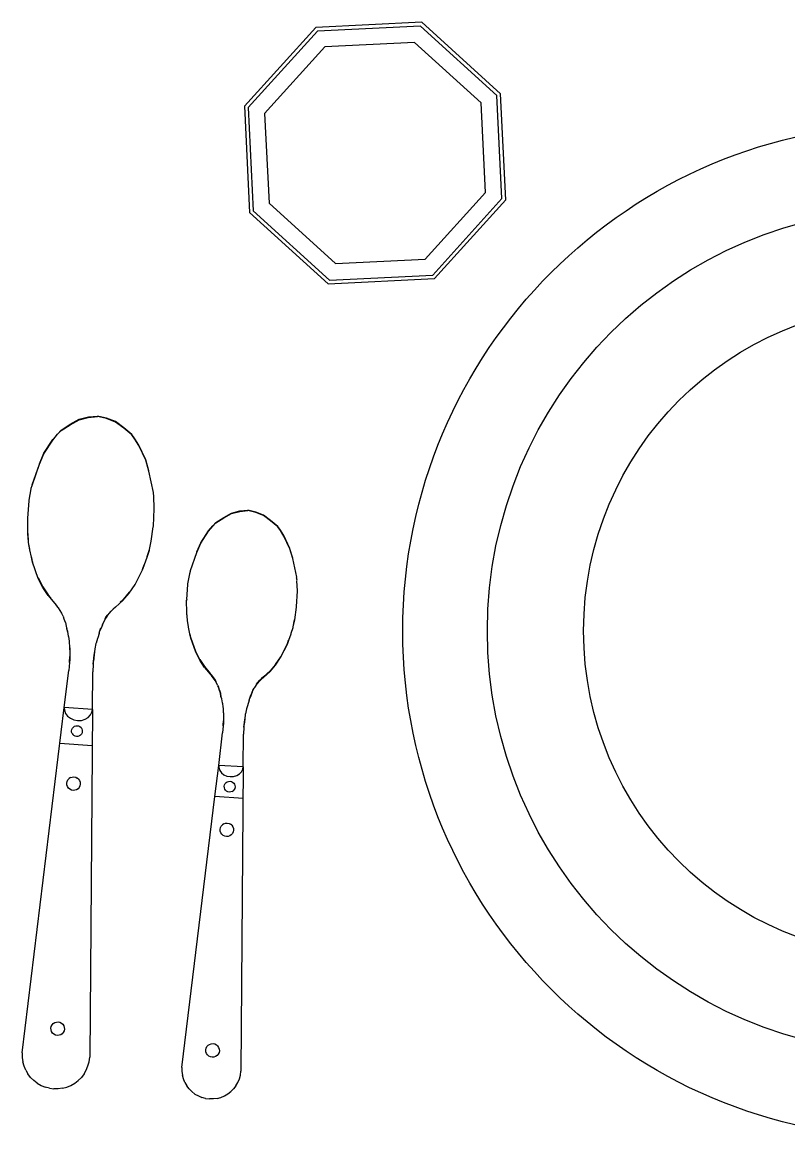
# Model space of a CAD drawing. Header units: metres. Extents: x 244.4 to 340.3, y -4.1 to 64.3.
# Drawn here: x 262.8581 to 263.0747, y 59.9114 to 60.2264 of the extents above; entities that cross this region are included whole.
import ezdxf

# ---------------------------------------------------------------- set-up
doc = ezdxf.new("R2010")
doc.units = ezdxf.units.M
doc.layers.add('Edges', color=7, linetype='Continuous')

msp = doc.modelspace()

# ---------------------------------------------------------------- linework, layer by layer
at = {"layer": 'Edges'}
for p, q in [((262.971, 60.22637), (262.94102, 60.2249)), ((262.971, 60.22637), (262.99323, 60.20621)), ((262.94102, 60.2249), (262.92086, 60.20267)), ((262.94149, 60.2239), (262.92191, 60.20229)), ((262.97062, 60.22532), (262.94149, 60.2239)), ((262.97062, 60.22532), (262.99222, 60.20573)), ((262.96895, 60.22066), (262.94361, 60.21942)), ((262.96895, 60.22066), (262.98774, 60.20362)), ((262.94361, 60.21942), (262.92657, 60.20062)), ((262.99365, 60.17661), (262.99222, 60.20573)), ((262.9947, 60.17623), (262.99323, 60.20621)), ((262.92086, 60.20267), (262.92232, 60.17269)), ((262.92191, 60.20229), (262.92333, 60.17317)), ((262.98898, 60.17828), (262.98774, 60.20362)), ((262.92657, 60.20062), (262.92781, 60.17529)), ((262.97194, 60.15948), (262.98898, 60.17828)), ((262.97406, 60.15501), (262.99365, 60.17661)), ((262.97454, 60.154), (262.9947, 60.17623)), ((262.92232, 60.17269), (262.94456, 60.15253)), ((262.92333, 60.17317), (262.94493, 60.15358)), ((262.92781, 60.17529), (262.9466, 60.15824)), ((262.9466, 60.15824), (262.97194, 60.15948)), ((262.94456, 60.15253), (262.97454, 60.154)), ((262.94493, 60.15358), (262.97406, 60.15501)), ((262.86909, 60.11125), (262.87162, 60.11287)), ((262.87161, 60.11274), (262.87412, 60.11415)), ((262.87162, 60.11287), (262.87413, 60.11428)), ((262.87412, 60.11415), (262.87675, 60.11483)), ((262.87413, 60.11428), (262.87676, 60.11495)), ((262.87675, 60.11483), (262.87936, 60.11506)), ((262.87676, 60.11495), (262.87937, 60.11518)), ((262.88191, 60.1145), (262.87936, 60.11506)), ((262.88192, 60.11462), (262.87937, 60.11518)), ((262.88443, 60.1135), (262.88191, 60.1145)), ((262.88444, 60.11362), (262.88192, 60.11462)), ((262.88674, 60.11178), (262.88443, 60.1135)), ((262.88675, 60.11191), (262.88444, 60.11362)), ((262.86671, 60.1084), (262.86808, 60.11004)), ((262.86672, 60.10854), (262.86809, 60.11018)), ((262.86808, 60.11004), (262.86909, 60.11111)), ((262.86809, 60.11018), (262.86909, 60.11125)), ((262.86909, 60.11111), (262.87161, 60.11274)), ((262.88903, 60.10985), (262.88674, 60.11178)), ((262.88904, 60.10999), (262.88675, 60.11191)), ((262.88988, 60.10866), (262.88903, 60.10985)), ((262.88989, 60.1088), (262.88904, 60.10999)), ((262.86421, 60.10454), (262.86671, 60.1084)), ((262.86422, 60.10468), (262.86672, 60.10854)), ((262.89103, 60.10686), (262.88988, 60.10866)), ((262.89103, 60.107), (262.88989, 60.1088)), ((262.893, 60.10286), (262.89103, 60.107)), ((262.89299, 60.10271), (262.89103, 60.10686)), ((262.86292, 60.10156), (262.86421, 60.10454)), ((262.86293, 60.10171), (262.86422, 60.10468)), ((262.86085, 60.09557), (262.86292, 60.10156)), ((262.86086, 60.09574), (262.86292, 60.10156)), ((262.86292, 60.10156), (262.86293, 60.10171)), ((262.89388, 60.0996), (262.89299, 60.10271)), ((262.89389, 60.09975), (262.893, 60.10286)), ((262.89388, 60.0996), (262.89389, 60.09975)), ((262.89516, 60.09356), (262.89388, 60.0996)), ((262.86005, 60.09144), (262.86062, 60.09463)), ((262.86062, 60.09463), (262.86063, 60.0948)), ((262.86063, 60.0948), (262.86085, 60.09557)), ((262.86085, 60.09557), (262.86086, 60.09574)), ((262.85964, 60.08635), (262.86003, 60.09127)), ((262.86003, 60.09127), (262.86005, 60.09144)), ((262.89515, 60.0934), (262.89516, 60.09356)), ((262.89527, 60.09261), (262.89515, 60.0934)), ((262.89526, 60.09244), (262.89527, 60.09261)), ((262.8954, 60.0892), (262.89526, 60.09244)), ((262.89513, 60.0841), (262.89539, 60.08903)), ((262.89539, 60.08903), (262.8954, 60.0892)), ((262.91502, 60.08646), (262.91722, 60.08769)), ((262.91503, 60.08657), (262.91723, 60.0878)), ((262.91722, 60.08769), (262.91952, 60.08828)), ((262.91723, 60.0878), (262.91953, 60.08839)), ((262.91952, 60.08828), (262.9218, 60.08848)), ((262.91953, 60.08839), (262.92181, 60.08859)), ((262.92404, 60.08799), (262.9218, 60.08848)), ((262.92404, 60.0881), (262.92181, 60.08859)), ((262.92625, 60.08723), (262.92404, 60.0881)), ((262.92624, 60.08712), (262.92404, 60.08799)), ((262.85963, 60.08617), (262.85964, 60.0862)), ((262.85969, 60.08204), (262.85963, 60.08617)), ((262.85964, 60.0862), (262.85964, 60.08635)), ((262.91194, 60.08421), (262.91282, 60.08515)), ((262.91194, 60.08409), (262.91281, 60.08503)), ((262.91281, 60.08503), (262.91502, 60.08646)), ((262.91282, 60.08515), (262.91503, 60.08657)), ((262.92826, 60.08562), (262.92624, 60.08712)), ((262.92827, 60.08573), (262.92625, 60.08723)), ((262.93026, 60.08393), (262.92826, 60.08562)), ((262.93027, 60.08405), (262.92827, 60.08573)), ((262.85988, 60.07971), (262.85969, 60.08204)), ((262.85988, 60.07971), (262.85972, 60.08202)), ((262.89452, 60.07984), (262.89512, 60.08392)), ((262.89512, 60.08392), (262.89513, 60.0841)), ((262.90855, 60.07928), (262.91073, 60.08265)), ((262.90856, 60.07941), (262.91074, 60.08278)), ((262.91073, 60.08265), (262.91194, 60.08409)), ((262.91074, 60.08278), (262.91194, 60.08421)), ((262.93101, 60.08289), (262.93026, 60.08393)), ((262.93102, 60.08301), (262.93027, 60.08405)), ((262.93201, 60.08131), (262.93101, 60.08289)), ((262.93202, 60.08143), (262.93102, 60.08301)), ((262.93373, 60.07768), (262.93201, 60.08131)), ((262.93374, 60.07781), (262.93202, 60.08143)), ((262.85987, 60.07951), (262.85988, 60.07971)), ((262.8602, 60.07744), (262.85987, 60.07951)), ((262.86021, 60.07764), (262.85987, 60.07951)), ((262.89402, 60.07755), (262.89452, 60.07984)), ((262.89402, 60.07755), (262.89449, 60.07982)), ((262.90742, 60.07667), (262.90855, 60.07928)), ((262.90743, 60.07681), (262.90856, 60.07941)), ((262.86068, 60.07531), (262.8602, 60.07744)), ((262.86024, 60.0775), (262.86021, 60.07764)), ((262.861, 60.0739), (262.86068, 60.07531)), ((262.86101, 60.07411), (262.86076, 60.07523)), ((262.89265, 60.07328), (262.89341, 60.07534)), ((262.89337, 60.07541), (262.89342, 60.07554)), ((262.89341, 60.07534), (262.89401, 60.07735)), ((262.89342, 60.07554), (262.89402, 60.07755)), ((262.89401, 60.07735), (262.89402, 60.07755)), ((262.90561, 60.07158), (262.90742, 60.07667)), ((262.90742, 60.07667), (262.90743, 60.07681)), ((262.93373, 60.07768), (262.93374, 60.07781)), ((262.93451, 60.07496), (262.93373, 60.07768)), ((262.93452, 60.07509), (262.93373, 60.07768)), ((262.93451, 60.07496), (262.93452, 60.07509)), ((262.86258, 60.06937), (262.861, 60.0739)), ((262.86111, 60.07383), (262.86101, 60.07411)), ((262.88999, 60.06764), (262.89215, 60.07193)), ((262.89203, 60.07187), (262.89216, 60.07214)), ((262.89215, 60.07193), (262.89265, 60.07328)), ((262.89216, 60.07214), (262.89256, 60.07321)), ((262.93563, 60.06968), (262.93451, 60.07496)), ((262.86391, 60.06676), (262.86258, 60.06937)), ((262.86393, 60.06699), (262.86263, 60.06951)), ((262.9049, 60.06782), (262.9054, 60.07061)), ((262.9054, 60.07061), (262.90541, 60.07076)), ((262.90541, 60.07076), (262.9056, 60.07143)), ((262.9056, 60.07143), (262.90561, 60.07158)), ((262.93562, 60.06953), (262.93563, 60.06968)), ((262.93572, 60.06884), (262.93562, 60.06953)), ((262.93571, 60.06869), (262.93572, 60.06884)), ((262.93584, 60.06586), (262.93571, 60.06869)), ((262.8654, 60.06449), (262.86391, 60.06676)), ((262.86393, 60.06699), (262.86542, 60.06472)), ((262.88832, 60.06522), (262.88999, 60.06764)), ((262.90455, 60.06337), (262.90489, 60.06767)), ((262.90489, 60.06767), (262.9049, 60.06782)), ((262.93561, 60.0614), (262.93583, 60.06571)), ((262.93583, 60.06571), (262.93584, 60.06586)), ((262.8654, 60.06449), (262.86723, 60.06232)), ((262.86542, 60.06472), (262.86613, 60.06387)), ((262.88654, 60.06315), (262.88445, 60.06123)), ((262.88656, 60.06338), (262.88575, 60.06264)), ((262.88654, 60.06315), (262.88832, 60.06522)), ((262.88833, 60.06544), (262.88656, 60.06338)), ((262.88833, 60.06544), (262.88836, 60.06548)), ((262.90454, 60.0632), (262.90455, 60.06323)), ((262.90459, 60.05959), (262.90454, 60.0632)), ((262.90455, 60.06337), (262.90455, 60.06323)), ((262.86723, 60.06232), (262.86779, 60.06169)), ((262.86832, 60.06101), (262.86779, 60.06169)), ((262.8688, 60.06028), (262.86832, 60.06101)), ((262.86924, 60.05952), (262.8688, 60.06028)), ((262.86928, 60.05944), (262.86924, 60.05952)), ((262.86963, 60.05872), (262.86928, 60.05944)), ((262.88209, 60.05871), (262.88262, 60.05941)), ((262.88262, 60.05941), (262.8832, 60.06006)), ((262.8832, 60.06006), (262.8838, 60.06067)), ((262.88445, 60.06123), (262.8838, 60.06067)), ((262.90476, 60.05756), (262.90459, 60.05959)), ((262.90476, 60.05756), (262.90461, 60.05958)), ((262.93507, 60.05766), (262.93559, 60.06124)), ((262.93559, 60.06127), (262.93561, 60.0614)), ((262.93559, 60.06124), (262.93559, 60.06127)), ((262.86963, 60.05872), (262.86971, 60.05852)), ((262.86997, 60.05782), (262.86971, 60.05852)), ((262.87026, 60.05688), (262.86997, 60.05782)), ((262.87026, 60.05688), (262.87051, 60.05591)), ((262.88072, 60.05622), (262.88035, 60.05529)), ((262.88072, 60.05622), (262.88114, 60.05712)), ((262.88114, 60.05712), (262.88149, 60.05778)), ((262.88139, 60.0578), (262.8815, 60.05801)), ((262.88159, 60.05796), (262.88149, 60.05778)), ((262.88161, 60.05819), (262.8815, 60.05801)), ((262.88159, 60.05796), (262.88203, 60.05863)), ((262.88161, 60.05819), (262.88205, 60.05886)), ((262.88203, 60.05863), (262.88209, 60.05871)), ((262.88205, 60.05886), (262.8821, 60.05894)), ((262.8821, 60.05894), (262.88218, 60.05904)), ((262.90475, 60.05738), (262.90476, 60.05756)), ((262.90505, 60.05575), (262.90475, 60.05738)), ((262.93463, 60.05566), (262.93507, 60.05766)), ((262.93463, 60.05566), (262.93504, 60.05765)), ((262.87051, 60.05591), (262.87072, 60.05513)), ((262.87072, 60.05513), (262.87054, 60.05601)), ((262.87084, 60.05453), (262.87072, 60.05513)), ((262.87084, 60.05453), (262.87083, 60.05449)), ((262.87088, 60.05434), (262.87083, 60.05449)), ((262.87088, 60.05434), (262.8711, 60.05308)), ((262.8711, 60.05308), (262.87115, 60.05295)), ((262.87115, 60.05295), (262.87133, 60.05159)), ((262.87978, 60.05377), (262.8794, 60.05254)), ((262.87985, 60.05392), (262.87978, 60.05377)), ((262.87985, 60.05392), (262.88004, 60.05454)), ((262.88004, 60.05454), (262.88033, 60.0554)), ((262.88035, 60.05529), (262.88004, 60.05454)), ((262.90504, 60.05557), (262.90507, 60.05562)), ((262.90546, 60.0537), (262.90504, 60.05557)), ((262.90507, 60.05562), (262.90505, 60.05575)), ((262.90573, 60.05247), (262.90546, 60.0537)), ((262.90575, 60.05266), (262.90553, 60.05363)), ((262.93343, 60.05193), (262.9341, 60.05373)), ((262.93406, 60.05379), (262.93411, 60.05391)), ((262.9341, 60.05373), (262.93406, 60.05379)), ((262.93411, 60.05391), (262.93462, 60.05549)), ((262.93462, 60.05549), (262.93463, 60.05566)), ((262.87133, 60.05159), (262.87138, 60.05145)), ((262.87138, 60.05145), (262.87147, 60.04991)), ((262.87147, 60.04991), (262.8715, 60.0482)), ((262.87147, 60.04991), (262.87152, 60.04979)), ((262.87152, 60.04979), (262.87155, 60.04809)), ((262.87891, 60.05096), (262.87862, 60.04944)), ((262.87898, 60.05109), (262.87891, 60.05096)), ((262.87933, 60.05242), (262.87898, 60.05109)), ((262.8794, 60.05254), (262.87933, 60.05242)), ((262.90712, 60.04851), (262.90573, 60.05247)), ((262.90713, 60.0487), (262.90575, 60.05266)), ((262.9311, 60.04699), (262.933, 60.05075)), ((262.93111, 60.04718), (262.93301, 60.05093)), ((262.933, 60.05075), (262.93343, 60.05193)), ((262.93301, 60.05093), (262.93335, 60.05187)), ((262.8715, 60.0482), (262.87145, 60.04645)), ((262.87155, 60.04809), (262.8715, 60.04635)), ((262.87831, 60.04765), (262.87813, 60.04592)), ((262.87837, 60.04776), (262.8782, 60.04602)), ((262.87856, 60.04934), (262.87831, 60.04765)), ((262.87862, 60.04944), (262.87837, 60.04776)), ((262.87862, 60.04944), (262.87856, 60.04934)), ((262.90829, 60.04623), (262.90712, 60.04851)), ((262.9083, 60.04642), (262.90713, 60.0487)), ((262.92964, 60.04487), (262.9311, 60.04699)), ((262.92965, 60.04507), (262.93111, 60.04718)), ((262.87139, 60.04558), (262.87125, 60.04337)), ((262.87139, 60.04558), (262.87145, 60.04645)), ((262.8715, 60.04635), (262.87139, 60.04558)), ((262.87814, 60.04514), (262.878, 60.04293)), ((262.87813, 60.04592), (262.87814, 60.04514)), ((262.87814, 60.04514), (262.8782, 60.04602)), ((262.90959, 60.04424), (262.90829, 60.04623)), ((262.9083, 60.04642), (262.9096, 60.04444)), ((262.90959, 60.04424), (262.91119, 60.04234)), ((262.9096, 60.04444), (262.9112, 60.04254)), ((262.92809, 60.04307), (262.92964, 60.04487)), ((262.92965, 60.04507), (262.9281, 60.04327)), ((262.86997, 60.03286), (262.87125, 60.04337)), ((262.87791, 60.03234), (262.878, 60.04293)), ((262.91119, 60.04234), (262.91168, 60.04178)), ((262.9112, 60.04254), (262.91169, 60.04199)), ((262.91214, 60.04119), (262.91168, 60.04178)), ((262.91215, 60.04139), (262.91169, 60.04199)), ((262.91256, 60.04056), (262.91214, 60.04119)), ((262.91257, 60.04076), (262.91215, 60.04139)), ((262.91294, 60.03989), (262.91256, 60.04056)), ((262.9129, 60.04019), (262.91257, 60.04076)), ((262.92466, 60.03979), (262.92516, 60.04036)), ((262.92467, 60.03999), (262.92517, 60.04057)), ((262.92516, 60.04036), (262.92569, 60.0409)), ((262.92517, 60.04057), (262.9257, 60.0411)), ((262.92625, 60.04139), (262.92569, 60.0409)), ((262.92627, 60.04159), (262.9257, 60.0411)), ((262.92809, 60.04307), (262.92625, 60.04139)), ((262.9281, 60.04327), (262.92627, 60.04159)), ((262.91298, 60.03982), (262.91294, 60.03989)), ((262.91329, 60.03919), (262.91298, 60.03982)), ((262.91329, 60.03919), (262.91336, 60.03902)), ((262.91359, 60.0384), (262.91336, 60.03902)), ((262.9136, 60.0386), (262.91344, 60.03903)), ((262.91384, 60.03758), (262.91359, 60.0384)), ((262.91386, 60.03777), (262.9136, 60.0386)), ((262.91384, 60.03758), (262.91406, 60.03673)), ((262.91386, 60.03777), (262.91407, 60.03692)), ((262.92301, 60.03719), (262.92268, 60.03637)), ((262.923, 60.037), (262.92336, 60.03778)), ((262.92301, 60.03719), (262.92337, 60.03798)), ((262.92336, 60.03778), (262.92366, 60.03836)), ((262.92337, 60.03798), (262.92358, 60.03839)), ((262.92376, 60.03852), (262.92366, 60.03836)), ((262.92376, 60.03852), (262.92414, 60.03911)), ((262.92414, 60.03911), (262.92419, 60.03918)), ((262.92419, 60.03918), (262.92466, 60.03979)), ((262.92427, 60.03947), (262.92467, 60.03999)), ((262.91406, 60.03673), (262.91424, 60.03605)), ((262.91424, 60.03605), (262.91407, 60.03692)), ((262.91434, 60.03549), (262.91424, 60.03605)), ((262.91434, 60.03549), (262.91438, 60.03535)), ((262.91438, 60.03535), (262.91458, 60.03425)), ((262.91458, 60.03425), (262.91462, 60.03414)), ((262.91462, 60.03414), (262.91477, 60.03295)), ((262.92217, 60.03486), (262.92183, 60.03378)), ((262.92217, 60.03486), (262.92223, 60.03499)), ((262.92223, 60.03499), (262.9224, 60.03553)), ((262.9224, 60.03553), (262.92268, 60.03637)), ((262.92267, 60.03618), (262.9224, 60.03553)), ((262.923, 60.037), (262.92267, 60.03618)), ((262.85809, 59.93536), (262.86997, 60.03286)), ((262.86997, 60.03286), (262.87002, 60.03212)), ((262.87791, 60.03234), (262.86997, 60.03286)), ((262.87002, 60.03212), (262.87032, 60.03125)), ((262.87032, 60.03125), (262.87089, 60.03047)), ((262.87791, 60.03234), (262.87714, 59.93413)), ((262.87735, 60.0308), (262.87777, 60.03162)), ((262.87777, 60.03162), (262.87791, 60.03234)), ((262.91477, 60.03295), (262.91482, 60.03283)), ((262.91482, 60.03283), (262.9149, 60.03148)), ((262.9149, 60.03148), (262.91494, 60.03138)), ((262.91494, 60.03138), (262.91492, 60.02999)), ((262.9211, 60.03098), (262.92094, 60.0296)), ((262.92116, 60.03107), (262.9211, 60.03098)), ((262.92147, 60.03251), (262.92113, 60.03113)), ((262.92113, 60.03113), (262.92116, 60.03107)), ((262.92178, 60.03368), (262.92144, 60.03251)), ((262.92178, 60.03368), (262.92147, 60.03251)), ((262.92183, 60.03378), (262.92178, 60.03368)), ((262.87089, 60.03047), (262.87169, 60.02984)), ((262.87169, 60.02984), (262.87265, 60.02941)), ((262.87265, 60.02941), (262.87372, 60.02921)), ((262.87323, 60.02773), (262.87363, 60.02776)), ((262.87363, 60.02776), (262.87402, 60.02768)), ((262.87372, 60.02921), (262.8748, 60.02927)), ((262.8748, 60.02927), (262.87582, 60.02957)), ((262.87582, 60.02957), (262.87669, 60.0301)), ((262.87669, 60.0301), (262.87735, 60.0308)), ((262.91483, 60.02769), (262.91488, 60.02846)), ((262.91493, 60.02837), (262.91483, 60.02769)), ((262.91492, 60.02999), (262.91488, 60.02846)), ((262.91492, 60.02999), (262.91497, 60.02989)), ((262.91497, 60.02989), (262.91493, 60.02837)), ((262.92088, 60.02951), (262.92073, 60.02799)), ((262.92073, 60.02799), (262.92074, 60.02731)), ((262.92074, 60.02731), (262.92078, 60.02807)), ((262.92094, 60.0296), (262.92078, 60.02807)), ((262.92094, 60.0296), (262.92088, 60.02951)), ((262.872, 60.02633), (262.87208, 60.02672)), ((262.87203, 60.02593), (262.872, 60.02633)), ((262.87216, 60.02556), (262.87203, 60.02593)), ((262.87208, 60.02672), (262.87226, 60.02708)), ((262.87216, 60.02556), (262.87238, 60.02523)), ((262.87226, 60.02708), (262.87252, 60.02738)), ((262.87268, 60.02496), (262.87238, 60.02523)), ((262.87252, 60.02738), (262.87285, 60.0276)), ((262.87304, 60.02479), (262.87268, 60.02496)), ((262.87285, 60.0276), (262.87323, 60.02773)), ((262.87343, 60.02471), (262.87304, 60.02479)), ((262.87383, 60.02474), (262.87343, 60.02471)), ((262.87421, 60.02487), (262.87383, 60.02474)), ((262.87402, 60.02768), (262.87438, 60.0275)), ((262.87454, 60.02509), (262.87421, 60.02487)), ((262.87438, 60.0275), (262.87468, 60.02724)), ((262.87454, 60.02509), (262.8748, 60.02539)), ((262.87468, 60.02724), (262.8749, 60.02691)), ((262.87497, 60.02574), (262.8748, 60.02539)), ((262.8749, 60.02691), (262.87503, 60.02653)), ((262.87505, 60.02614), (262.87497, 60.02574)), ((262.87503, 60.02653), (262.87505, 60.02614)), ((262.91359, 60.01656), (262.91471, 60.02576)), ((262.91483, 60.02769), (262.91471, 60.02576)), ((262.92054, 60.01611), (262.92061, 60.02538)), ((262.92074, 60.02731), (262.92061, 60.02538)), ((262.86874, 60.02279), (262.87783, 60.0222)), ((262.91251, 60.00775), (262.91359, 60.01656)), ((262.91359, 60.01656), (262.91363, 60.01591)), ((262.92054, 60.01611), (262.91359, 60.01656)), ((262.91363, 60.01591), (262.91389, 60.01515)), ((262.91389, 60.01515), (262.91439, 60.01447)), ((262.92054, 60.01611), (262.91986, 59.93017)), ((262.92005, 60.01476), (262.92041, 60.01547)), ((262.92041, 60.01547), (262.92054, 60.01611)), ((262.87066, 60.01152), (262.87076, 60.01201)), ((262.87076, 60.01201), (262.87098, 60.01246)), ((262.87098, 60.01246), (262.87131, 60.01284)), ((262.87172, 60.01311), (262.87131, 60.01284)), ((262.87172, 60.01311), (262.8722, 60.01327)), ((262.8722, 60.01327), (262.87269, 60.01331)), ((262.87269, 60.01331), (262.87318, 60.01321)), ((262.87318, 60.01321), (262.87363, 60.01299)), ((262.874, 60.01266), (262.87363, 60.01299)), ((262.874, 60.01266), (262.87428, 60.01225)), ((262.87428, 60.01225), (262.87444, 60.01178)), ((262.91439, 60.01447), (262.91509, 60.01392)), ((262.91509, 60.01392), (262.91593, 60.01354)), ((262.91593, 60.01354), (262.91687, 60.01337)), ((262.91601, 60.01193), (262.91639, 60.01205)), ((262.91639, 60.01205), (262.91679, 60.01208)), ((262.91679, 60.01208), (262.91718, 60.012)), ((262.91687, 60.01337), (262.91782, 60.01342)), ((262.91718, 60.012), (262.91753, 60.01183)), ((262.91782, 60.01342), (262.91871, 60.01368)), ((262.91871, 60.01368), (262.91947, 60.01414)), ((262.91947, 60.01414), (262.92005, 60.01476)), ((262.8707, 60.01103), (262.87066, 60.01152)), ((262.87086, 60.01056), (262.8707, 60.01103)), ((262.87114, 60.01014), (262.87086, 60.01056)), ((262.87151, 60.00981), (262.87114, 60.01014)), ((262.87196, 60.00959), (262.87151, 60.00981)), ((262.87245, 60.0095), (262.87196, 60.00959)), ((262.87294, 60.00953), (262.87245, 60.0095)), ((262.87341, 60.00969), (262.87294, 60.00953)), ((262.87384, 60.00998), (262.87341, 60.00969)), ((262.87416, 60.01034), (262.87384, 60.00998)), ((262.87438, 60.01079), (262.87416, 60.01034)), ((262.87447, 60.01128), (262.87438, 60.01079)), ((262.87444, 60.01178), (262.87447, 60.01128)), ((262.91516, 60.01066), (262.91524, 60.01105)), ((262.91519, 60.01026), (262.91516, 60.01066)), ((262.91532, 60.00988), (262.91519, 60.01026)), ((262.91524, 60.01105), (262.91542, 60.0114)), ((262.91554, 60.00955), (262.91532, 60.00988)), ((262.91542, 60.0114), (262.91568, 60.0117)), ((262.91554, 60.00955), (262.91584, 60.00929)), ((262.91568, 60.0117), (262.91601, 60.01193)), ((262.9162, 60.00911), (262.91584, 60.00929)), ((262.91659, 60.00903), (262.9162, 60.00911)), ((262.91699, 60.00906), (262.91659, 60.00903)), ((262.91736, 60.00919), (262.91699, 60.00906)), ((262.91736, 60.00919), (262.91769, 60.00941)), ((262.91753, 60.01183), (262.91783, 60.01156)), ((262.91796, 60.00971), (262.91769, 60.00941)), ((262.91783, 60.01156), (262.91806, 60.01123)), ((262.91813, 60.01007), (262.91796, 60.00971)), ((262.91806, 60.01123), (262.91818, 60.01086)), ((262.91821, 60.01046), (262.91813, 60.01007)), ((262.91818, 60.01086), (262.91821, 60.01046)), ((262.90319, 59.93125), (262.91251, 60.00775)), ((262.92047, 60.00723), (262.91251, 60.00775)), ((262.91409, 59.99898), (262.91431, 59.99943)), ((262.91431, 59.99943), (262.91464, 59.99981)), ((262.91505, 60.00008), (262.91464, 59.99981)), ((262.91505, 60.00008), (262.91552, 60.00024)), ((262.91552, 60.00024), (262.91602, 60.00028)), ((262.91602, 60.00028), (262.91651, 60.00018)), ((262.91651, 60.00018), (262.91696, 59.99996)), ((262.91733, 59.99963), (262.91696, 59.99996)), ((262.91733, 59.99963), (262.91761, 59.99922)), ((262.91399, 59.99849), (262.91409, 59.99898)), ((262.91403, 59.998), (262.91399, 59.99849)), ((262.91419, 59.99753), (262.91403, 59.998)), ((262.91447, 59.99711), (262.91419, 59.99753)), ((262.91484, 59.99678), (262.91447, 59.99711)), ((262.91529, 59.99656), (262.91484, 59.99678)), ((262.91578, 59.99647), (262.91529, 59.99656)), ((262.91627, 59.9965), (262.91578, 59.99647)), ((262.91674, 59.99666), (262.91627, 59.9965)), ((262.91716, 59.99694), (262.91674, 59.99666)), ((262.91749, 59.99731), (262.91716, 59.99694)), ((262.91771, 59.99776), (262.91749, 59.99731)), ((262.91761, 59.99922), (262.91777, 59.99875)), ((262.9178, 59.99825), (262.91771, 59.99776)), ((262.91777, 59.99875), (262.9178, 59.99825)), ((262.86619, 59.94233), (262.86629, 59.94282)), ((262.86629, 59.94282), (262.86651, 59.94327)), ((262.86651, 59.94327), (262.86684, 59.94364)), ((262.86684, 59.94364), (262.86725, 59.94392)), ((262.86725, 59.94392), (262.86772, 59.94408)), ((262.86772, 59.94408), (262.86822, 59.94412)), ((262.86822, 59.94412), (262.86871, 59.94402)), ((262.86871, 59.94402), (262.86915, 59.9438)), ((262.86915, 59.9438), (262.86953, 59.94347)), ((262.86953, 59.94347), (262.86981, 59.94306)), ((262.86981, 59.94306), (262.86997, 59.94259)), ((262.86622, 59.94184), (262.86619, 59.94233)), ((262.86638, 59.94137), (262.86622, 59.94184)), ((262.86666, 59.94095), (262.86638, 59.94137)), ((262.86704, 59.94062), (262.86666, 59.94095)), ((262.86748, 59.9404), (262.86704, 59.94062)), ((262.86797, 59.94031), (262.86748, 59.9404)), ((262.86847, 59.94034), (262.86797, 59.94031)), ((262.86894, 59.9405), (262.86847, 59.94034)), ((262.86935, 59.94078), (262.86894, 59.9405)), ((262.86968, 59.94115), (262.86935, 59.94078)), ((262.8699, 59.9416), (262.86968, 59.94115)), ((262.87, 59.94209), (262.8699, 59.9416)), ((262.86997, 59.94259), (262.87, 59.94209)), ((262.90997, 59.93621), (262.91006, 59.93669)), ((262.91006, 59.93669), (262.91028, 59.93714)), ((262.91028, 59.93714), (262.91061, 59.93752)), ((262.91061, 59.93752), (262.91103, 59.93779)), ((262.91103, 59.93779), (262.9115, 59.93795)), ((262.9115, 59.93795), (262.91199, 59.93799)), ((262.91199, 59.93799), (262.91248, 59.93789)), ((262.91248, 59.93789), (262.91293, 59.93767)), ((262.91293, 59.93767), (262.9133, 59.93734)), ((262.9133, 59.93734), (262.91358, 59.93693)), ((262.91358, 59.93693), (262.91374, 59.93646)), ((262.91374, 59.93646), (262.91378, 59.93596)), ((262.85809, 59.93536), (262.85809, 59.93411)), ((262.85809, 59.93411), (262.85825, 59.93288)), ((262.87697, 59.93289), (262.87714, 59.93413)), ((262.91, 59.93571), (262.90997, 59.93621)), ((262.91016, 59.93524), (262.91, 59.93571)), ((262.91044, 59.93482), (262.91016, 59.93524)), ((262.91081, 59.93449), (262.91044, 59.93482)), ((262.91126, 59.93427), (262.91081, 59.93449)), ((262.91175, 59.93418), (262.91126, 59.93427)), ((262.91224, 59.93421), (262.91175, 59.93418)), ((262.91272, 59.93437), (262.91224, 59.93421)), ((262.91313, 59.93465), (262.91272, 59.93437)), ((262.91346, 59.93502), (262.91313, 59.93465)), ((262.91368, 59.93547), (262.91346, 59.93502)), ((262.91378, 59.93596), (262.91368, 59.93547)), ((262.85858, 59.93167), (262.85825, 59.93288)), ((262.85906, 59.93052), (262.85858, 59.93167)), ((262.85906, 59.93052), (262.85968, 59.92944)), ((262.87555, 59.92945), (262.87617, 59.93053)), ((262.87617, 59.93053), (262.87665, 59.93169)), ((262.87665, 59.93169), (262.87697, 59.93289)), ((262.90319, 59.93125), (262.90319, 59.93016)), ((262.90319, 59.93016), (262.90334, 59.92907)), ((262.91971, 59.92909), (262.91986, 59.93017)), ((262.86044, 59.92845), (262.85968, 59.92944)), ((262.86133, 59.92757), (262.86044, 59.92845)), ((262.86232, 59.92681), (262.86133, 59.92757)), ((262.87292, 59.92682), (262.87391, 59.92758)), ((262.87479, 59.92846), (262.87391, 59.92758)), ((262.87555, 59.92945), (262.87479, 59.92846)), ((262.90362, 59.92802), (262.90334, 59.92907)), ((262.90404, 59.92701), (262.90362, 59.92802)), ((262.90404, 59.92701), (262.90458, 59.92607)), ((262.91847, 59.92608), (262.91902, 59.92702)), ((262.91902, 59.92702), (262.91943, 59.92803)), ((262.91943, 59.92803), (262.91971, 59.92909)), ((262.86232, 59.92681), (262.8634, 59.92618)), ((262.8634, 59.92618), (262.86455, 59.92571)), ((262.86576, 59.92538), (262.86455, 59.92571)), ((262.86576, 59.92538), (262.867, 59.92522)), ((262.86824, 59.92522), (262.867, 59.92522)), ((262.86948, 59.92539), (262.86824, 59.92522)), ((262.86948, 59.92539), (262.87069, 59.92571)), ((262.87069, 59.92571), (262.87184, 59.92619)), ((262.87184, 59.92619), (262.87292, 59.92682)), ((262.90525, 59.9252), (262.90458, 59.92607)), ((262.90602, 59.92443), (262.90525, 59.9252)), ((262.90689, 59.92376), (262.90602, 59.92443)), ((262.91617, 59.92377), (262.91703, 59.92444)), ((262.91781, 59.92521), (262.91703, 59.92444)), ((262.91847, 59.92608), (262.91781, 59.92521)), ((262.90689, 59.92376), (262.90784, 59.92322)), ((262.90784, 59.92322), (262.90885, 59.9228)), ((262.9099, 59.92252), (262.90885, 59.9228)), ((262.9099, 59.92252), (262.91098, 59.92238)), ((262.91208, 59.92238), (262.91098, 59.92238)), ((262.91316, 59.92252), (262.91208, 59.92238)), ((262.91316, 59.92252), (262.91421, 59.92281)), ((262.91421, 59.92281), (262.91522, 59.92322)), ((262.91522, 59.92322), (262.91617, 59.92377))]:
    msp.add_line(p, q, dxfattribs=at)
for radius in [0.14309, 0.11918, 0.092]:
    msp.add_circle((263.10871, 60.05452), radius, dxfattribs=at)

doc.saveas('drawing.dxf')
